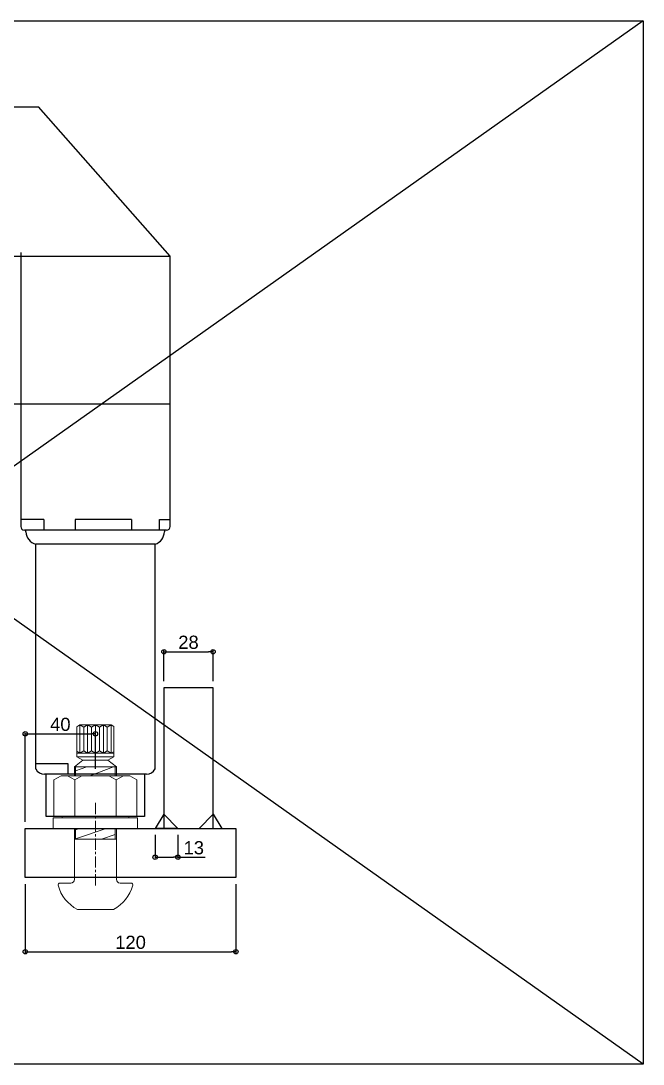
# Model space of a CAD drawing. Header units: millimetres. Extents: x -2880 to 3894, y -2977 to 4857.
# Drawn here: x 485 to 840, y 0 to 594 of the extents above; entities that cross this region are included whole.
import ezdxf

# ---------------------------------------------------------------- set-up
doc = ezdxf.new("R2010")
doc.units = ezdxf.units.MM
doc.header["$MEASUREMENT"] = 0
doc.linetypes.add('CENTER', pattern=[50.8, 31.75, -6.35, 6.35, -6.35])
for name, color, linetype in [('_1-0_', 7, 'Continuous'), ('gauge', 1, 'Continuous'), ('KB', 7, 'Continuous')]:
    doc.layers.add(name, color=color, linetype=linetype)
doc.layers.add('不明1', color=6, linetype='Continuous', lineweight=18)
doc.layers.add('中心線', color=4, linetype='CENTER', lineweight=13)
doc.styles.get("Standard").update_dxf_attribs({"font": 'arial.ttf'})
doc.dimstyles.new('コピー ～ 一般寸法', dxfattribs={"dimscale": 0.5, "dimtxt": 15, "dimasz": 5, "dimexe": 1.25, "dimexo": 7.5, "dimgap": 3, "dimtad": 1, "dimdec": 1, "dimdsep": 46, "dimtxsty": 'Standard', "dimblk": 'ORIGIN', "dimcen": 0, "dimclrd": 256, "dimclre": 256, "dimclrt": 256, "dimadec": 0, "dimazin": 0, "dimtfac": 1, "dimtdec": 1, "dimtmove": 0, "dimatfit": 3, "dimfxl": 0, "dimarcsym": 0})

# ---------------------------------------------------------------- blocks, each defined once
blk = doc.blocks.new('_Origin')
at = {"color": 0, "linetype": 'ByBlock', "lineweight": -2}
blk.add_line((0, 0), (-1, 0), dxfattribs=at)
blk.add_circle((0, 0), 0.5, dxfattribs=at)
blk = doc.blocks.new('*D466')
at = {"layer": 'Defpoints', "color": 0}
for p in [(561.97, 134.24), (574.97, 134.24), (574.97, 117.82)]:
    blk.add_point(p, dxfattribs=at)
at = {"layer": 'gauge', "lineweight": -2}
for p, q in [((561.97, 130.49), (561.97, 117.2)), ((574.97, 130.49), (574.97, 117.2)), ((564.47, 117.82), (572.47, 117.82)), ((574.97, 117.82), (590.5, 117.82))]:
    blk.add_line(p, q, dxfattribs=at)
at = {"layer": 'gauge', "lineweight": -2, "xscale": 2.5, "yscale": 2.5, "zscale": 2.5, "rotation": 180}
blk.add_blockref('_Origin', (561.97, 117.82), dxfattribs=at)
at = {"layer": 'gauge', "lineweight": -2, "xscale": 2.5, "yscale": 2.5, "zscale": 2.5}
blk.add_blockref('_Origin', (574.97, 117.82), dxfattribs=at)
at = {"layer": 'gauge', "insert": (583.99, 123.15), "char_height": 7.5, "attachment_point": 5}
blk.add_mtext('13', dxfattribs=at)
blk = doc.blocks.new('*D149')
at = {"layer": 'Defpoints', "color": 0}
for p in [(487.97, 106.24), (607.97, 106.24), (607.97, 63.98)]:
    blk.add_point(p, dxfattribs=at)
at = {"layer": 'gauge', "lineweight": -2}
for p, q in [((487.97, 102.49), (487.97, 63.36)), ((607.97, 102.49), (607.97, 63.36)), ((490.47, 63.98), (605.47, 63.98))]:
    blk.add_line(p, q, dxfattribs=at)
at = {"layer": 'gauge', "lineweight": -2, "xscale": 2.5, "yscale": 2.5, "zscale": 2.5, "rotation": 180}
blk.add_blockref('_Origin', (487.97, 63.98), dxfattribs=at)
at = {"layer": 'gauge', "lineweight": -2, "xscale": 2.5, "yscale": 2.5, "zscale": 2.5}
blk.add_blockref('_Origin', (607.97, 63.98), dxfattribs=at)
at = {"layer": 'gauge', "insert": (547.97, 69.31), "char_height": 7.5, "attachment_point": 5}
blk.add_mtext('120', dxfattribs=at)
blk = doc.blocks.new('*D150')
at = {"layer": 'Defpoints', "color": 0}
for p in [(527.97, 188.09), (527.97, 164.43), (487.97, 134.24)]:
    blk.add_point(p, dxfattribs=at)
at = {"layer": 'gauge', "lineweight": -2}
for p, q in [((487.97, 137.99), (487.97, 188.71)), ((490.47, 188.09), (525.47, 188.09)), ((527.97, 168.18), (527.97, 188.71))]:
    blk.add_line(p, q, dxfattribs=at)
at = {"layer": 'gauge', "lineweight": -2, "xscale": 2.5, "yscale": 2.5, "zscale": 2.5, "rotation": 180}
blk.add_blockref('_Origin', (487.97, 188.09), dxfattribs=at)
at = {"layer": 'gauge', "lineweight": -2, "xscale": 2.5, "yscale": 2.5, "zscale": 2.5}
blk.add_blockref('_Origin', (527.97, 188.09), dxfattribs=at)
at = {"layer": 'gauge', "insert": (507.97, 193.42), "char_height": 7.5, "attachment_point": 5}
blk.add_mtext('40', dxfattribs=at)
blk = doc.blocks.new('*D154')
at = {"layer": 'Defpoints', "color": 0}
for p in [(594.97, 234.82), (566.97, 214.24), (594.97, 214.24)]:
    blk.add_point(p, dxfattribs=at)
at = {"layer": 'KB', "lineweight": -2}
for p, q in [((566.97, 217.99), (566.97, 235.45)), ((569.47, 234.82), (592.47, 234.82)), ((594.97, 217.99), (594.97, 235.45))]:
    blk.add_line(p, q, dxfattribs=at)
at = {"layer": 'KB', "lineweight": -2, "xscale": 2.5, "yscale": 2.5, "zscale": 2.5, "rotation": 180}
blk.add_blockref('_Origin', (566.97, 234.82), dxfattribs=at)
at = {"layer": 'KB', "lineweight": -2, "xscale": 2.5, "yscale": 2.5, "zscale": 2.5}
blk.add_blockref('_Origin', (594.97, 234.82), dxfattribs=at)
at = {"layer": 'KB', "insert": (580.97, 240.15), "char_height": 7.5, "attachment_point": 5}
blk.add_mtext('28', dxfattribs=at)

msp = doc.modelspace()

# ---------------------------------------------------------------- linework, layer by layer
at = {"layer": '_1-0_', "color": 3, "linetype": 'Continuous'}
for p, q in [((319.178, 545.039), (495.472, 545.039)), ((570.472, 460.039), (495.472, 545.039)), ((316.472, 460.039), (570.472, 460.039)), ((485.472, 462.039), (485.472, 306.039)), ((570.472, 376.039), (570.472, 460.039)), ((570.472, 306.039), (570.472, 394.211)), ((318.472, 376.039), (570.472, 376.039)), ((498.472, 310.039), (485.472, 310.039)), ((498.472, 310.039), (498.472, 304.039)), ((548.472, 310.039), (516.472, 310.039)), ((516.472, 310.039), (516.472, 304.039)), ((548.472, 310.039), (548.472, 304.039)), ((564.472, 304.039), (564.472, 310.039)), ((564.472, 310.039), (570.472, 310.039)), ((568.472, 304.039), (487.472, 304.039)), ((488.222, 303.039), (488.222, 304.039)), ((567.222, 304.039), (567.222, 303.039)), ((493.972, 168.039), (493.972, 296.039)), ((561.972, 296.039), (493.972, 296.039)), ((561.972, 168.039), (561.972, 296.039)), ((512.472, 171.039), (493.972, 171.039)), ((512.472, 165.039), (512.472, 171.039)), ((556.972, 165.039), (498.972, 165.039)), ((499.972, 141.039), (499.972, 165.039)), ((555.972, 165.039), (555.972, 141.039)), ((555.972, 141.039), (499.972, 141.039))]:
    msp.add_line(p, q, dxfattribs=at)
for centre, radius, start, end in [((487.472, 306.039), 2, 180, 270), ((496.266, 303.785), 8.079, 185.300142, 253.501263), ((559.601, 303.286), 7.625, 288.115155, 358.145018), ((568.472, 306.039), 2, 270, 0), ((498.734, 170.31), 5.276, 205.492244, 272.580243), ((557.209, 170.31), 5.276, 267.419757, 334.507756)]:
    msp.add_arc(centre, radius, start, end, dxfattribs=at)
at = {"layer": 'gauge'}
for p, q in [((840, 594), (0, 0)), ((840, 0), (0, 594)), ((566.972, 142.239), (561.972, 134.239)), ((574.972, 134.239), (566.972, 142.239)), ((586.972, 134.239), (594.972, 142.239)), ((594.972, 142.239), (599.972, 134.239)), ((574.972, 134.239), (561.972, 134.239)), ((586.972, 134.239), (599.972, 134.239))]:
    msp.add_line(p, q, dxfattribs=at)
msp.add_lwpolyline([(0, 594), (840, 594), (840, 0), (0, 0)], close=True, dxfattribs=at)
at = {"layer": 'KB'}
for p, q in [((566.972, 214.239), (566.972, 134.239)), ((594.972, 214.239), (566.972, 214.239)), ((594.972, 134.239), (594.972, 214.239)), ((487.972, 134.239), (607.972, 134.239)), ((487.972, 106.239), (487.972, 134.239)), ((607.972, 134.239), (607.972, 106.239)), ((607.972, 106.239), (487.972, 106.239))]:
    msp.add_line(p, q, dxfattribs=at)
at = {"layer": '不明1', "linetype": 'Continuous'}
for p, q in [((519.085, 193.117), (517.321, 192.098)), ((517.321, 192.098), (517.321, 175.015)), ((519.085, 193.117), (536.936, 193.117)), ((519.085, 177.117), (519.085, 193.117)), ((519.085, 193.117), (521.297, 191.84)), ((521.297, 191.84), (523.509, 193.117)), ((521.297, 178.394), (521.297, 191.84)), ((523.509, 177.117), (523.509, 193.117)), ((523.509, 193.117), (525.721, 191.84)), ((525.721, 191.84), (527.933, 193.117)), ((525.721, 191.84), (525.721, 178.394)), ((527.972, 193.117), (527.933, 177.117)), ((527.972, 193.117), (530.222, 191.817)), ((530.222, 191.817), (532.512, 193.139)), ((530.222, 191.817), (530.222, 178.439)), ((532.512, 177.117), (532.512, 193.117)), ((532.512, 193.117), (534.724, 191.84)), ((534.724, 191.84), (536.936, 193.117)), ((534.724, 178.394), (534.724, 191.84)), ((536.936, 177.117), (536.936, 193.117)), ((536.936, 193.117), (538.526, 192.199)), ((538.526, 192.199), (538.526, 175.015)), ((521.297, 178.394), (519.085, 177.117)), ((523.509, 177.117), (521.297, 178.394)), ((525.721, 178.394), (523.509, 177.117)), ((527.933, 177.117), (525.721, 178.394)), ((527.933, 177.117), (530.222, 178.439)), ((530.222, 178.439), (532.512, 177.117)), ((532.512, 177.117), (534.724, 178.394)), ((534.724, 178.394), (536.936, 177.117)), ((515.972, 169.239), (520.849, 173.117)), ((519.085, 177.117), (517.321, 178.136)), ((517.321, 177.117), (538.544, 177.117)), ((517.321, 175.015), (538.526, 175.015)), ((520.849, 173.117), (517.321, 175.015)), ((520.849, 173.117), (535.094, 173.117)), ((520.849, 173.117), (535.094, 173.117)), ((535.094, 173.117), (538.526, 175.015)), ((539.971, 169.239), (535.094, 173.117)), ((536.936, 177.117), (538.544, 178.045)), ((515.972, 169.239), (539.971, 169.239)), ((515.972, 164.239), (515.972, 169.239)), ((523.095, 169.239), (516.672, 167.023)), ((516.672, 164.239), (516.672, 169.239)), ((538.218, 169.239), (524.734, 164.239)), ((539.271, 164.239), (539.271, 169.239)), ((539.971, 164.239), (539.971, 169.239)), ((508.472, 164.239), (504.322, 161.843)), ((504.322, 141.039), (504.322, 161.843)), ((508.472, 164.239), (547.472, 164.239)), ((511.997, 164.239), (516.147, 161.843)), ((520.297, 164.239), (516.147, 161.843)), ((516.147, 161.843), (516.147, 141.039)), ((535.647, 164.239), (539.797, 161.843)), ((543.947, 164.239), (539.797, 161.843)), ((539.797, 161.843), (539.797, 141.039)), ((547.472, 164.239), (551.622, 161.843)), ((551.622, 141.039), (551.622, 161.843)), ((503.972, 140.239), (551.972, 140.239)), ((503.972, 140.239), (503.972, 134.239)), ((504.322, 141.039), (551.622, 141.039)), ((508.972, 140.239), (508.972, 141.039)), ((508.972, 140.239), (546.972, 140.239)), ((546.972, 140.239), (546.972, 141.039)), ((551.972, 140.239), (551.972, 134.239)), ((503.972, 134.239), (551.972, 134.239)), ((515.972, 105.117), (515.972, 134.239)), ((516.672, 128.117), (516.672, 134.239)), ((519.128, 134.239), (516.672, 133.377)), ((533.998, 134.239), (516.672, 128.346)), ((539.271, 130.756), (531.512, 128.117)), ((539.271, 128.117), (539.271, 134.239)), ((539.971, 105.117), (539.971, 134.239)), ((515.972, 128.117), (539.971, 128.117)), ((513.972, 103.117), (507.721, 103.117)), ((541.971, 103.117), (548.222, 103.117)), ((517.704, 88.117), (538.24, 88.117))]:
    msp.add_line(p, q, dxfattribs=at)
for centre, radius, start, end in [((507.721, 102.117), 1, 90, 194.402023), ((527.577, 107.216), 21.5, 194.401779, 242.661957), ((513.972, 105.117), 2, 270, 0), ((528.366, 107.216), 21.5, 297.338043, 345.598221), ((541.971, 105.117), 2, 180, 270), ((548.222, 102.117), 1, 345.597977, 90)]:
    msp.add_arc(centre, radius, start, end, dxfattribs=at)
at = {"layer": '中心線', "color": 7, "ltscale": 0.2}
msp.add_line((527.972, 148.739), (527.972, 100.739), dxfattribs=at)

# ---------------------------------------------------------------- dimensions: what is measured, and where the dimension line sits
at = {"layer": 'gauge'}
for base, p1, p2, picture, middle in [((527.972, 188.089), (487.972, 134.239), (527.972, 164.431), '*D150', (507.972, 193.418)), ((574.972, 117.822), (561.972, 134.239), (574.972, 134.239), '*D466', (583.985, 123.151)), ((607.972, 63.982), (487.972, 106.239), (607.972, 106.239), '*D149', (547.972, 69.311))]:
    dim = msp.add_linear_dim(base=base, p1=p1, p2=p2, dimstyle='コピー ～ 一般寸法', dxfattribs=at)
    dim.commit()
    dim.dimension.update_dxf_attribs({"geometry": picture, "text_midpoint": middle})
at = {"layer": 'KB'}
dim = msp.add_linear_dim(base=(594.972, 234.825), p1=(566.972, 214.239), p2=(594.972, 214.239), dimstyle='コピー ～ 一般寸法', dxfattribs=at)
dim.commit()
dim.dimension.update_dxf_attribs({"geometry": '*D154', "text_midpoint": (580.972, 240.154)})

doc.saveas('drawing.dxf')
